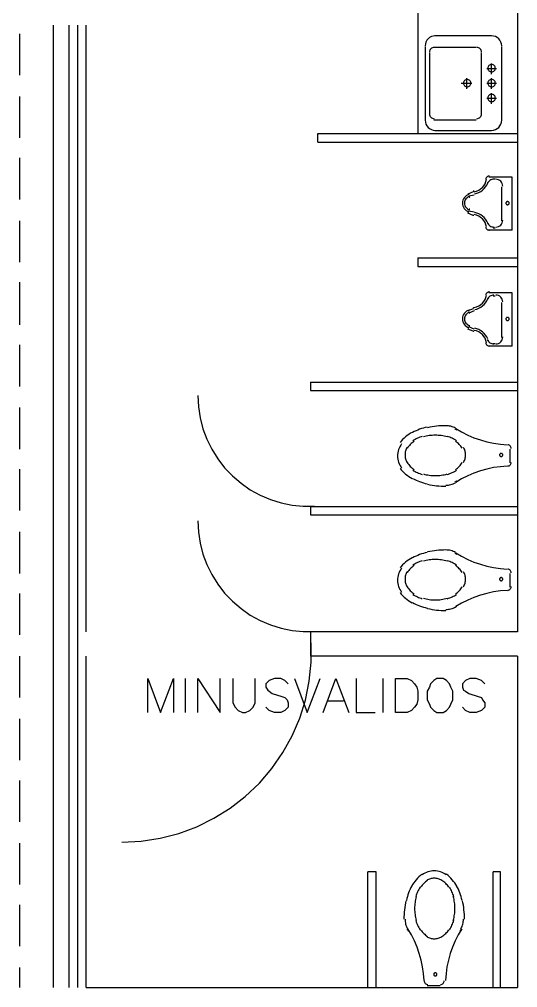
# Model space of a CAD drawing. Header units: metres. Extents: x 0 to 61, y 0 to 90.7.
# Drawn here: x 31.871 to 34.168, y 49.014 to 53.478 of the extents above; entities that cross this region are included whole.
import ezdxf

# ---------------------------------------------------------------- set-up
doc = ezdxf.new("R2010")
doc.units = ezdxf.units.M
doc.layers.add('MURO_REAL', color=7, linetype='Continuous')
doc.layers.add('PUERTA_REAL', color=7, linetype='Continuous')

msp = doc.modelspace()

# ---------------------------------------------------------------- linework, layer by layer
at = {"layer": 'MURO_REAL'}
for p, q in [((33.7078, 55.0188), (33.7078, 52.9518)), ((34.1682, 55.0188), (34.1682, 50.6547)), ((32.0278, 49.0139), (32.0278, 53.4514)), ((32.1012, 49.0139), (32.1012, 53.4514)), ((32.1404, 49.0139), (32.1404, 53.4514)), ((32.1796, 50.6547), (32.1796, 53.4514)), ((31.871, 53.4122), (31.871, 53.2212)), ((34.0457, 53.4024), (33.7861, 53.4024)), ((33.742, 53.3535), (33.742, 53.0106)), ((34.0947, 53.0106), (34.0947, 53.3535)), ((33.7616, 53.3241), (33.7616, 53.04)), ((33.9771, 53.3486), (33.7812, 53.3486)), ((34.0016, 53.04), (34.0016, 53.3241)), ((34.0457, 53.2751), (34.0457, 53.2261)), ((34.0702, 53.2506), (34.0261, 53.2506)), ((33.9576, 53.182), (33.9086, 53.182)), ((33.9331, 53.2065), (33.9331, 53.1576)), ((34.0702, 53.182), (34.0261, 53.182)), ((34.0457, 53.2065), (34.0457, 53.1576)), ((34.0457, 53.138), (34.0457, 53.089)), ((31.871, 53.1233), (31.871, 52.9322)), ((34.0702, 53.1135), (34.0261, 53.1135)), ((33.7812, 53.0155), (33.9771, 53.0155)), ((33.2473, 52.9127), (33.2473, 52.9518)), ((33.2473, 52.9518), (34.1682, 52.9518)), ((33.7861, 52.9665), (34.0457, 52.9665)), ((33.2473, 52.9127), (34.1682, 52.9127)), ((31.871, 52.8392), (31.871, 52.6482)), ((34.1437, 52.751), (34.0359, 52.751)), ((34.0653, 52.7412), (34.0555, 52.7412)), ((34.1437, 52.5061), (34.1437, 52.751)), ((33.9624, 52.6824), (33.938, 52.6727)), ((34.0947, 52.5502), (34.0947, 52.7069)), ((33.9673, 52.6678), (33.9429, 52.6629)), ((33.9673, 52.5894), (33.9429, 52.5943)), ((31.871, 52.5502), (31.871, 52.3592)), ((33.9624, 52.5747), (33.938, 52.5845)), ((34.1437, 52.5061), (34.0359, 52.5061)), ((34.0653, 52.5159), (34.0555, 52.5159)), ((33.7078, 52.3788), (34.1682, 52.3788)), ((33.7078, 52.3788), (33.7078, 52.3396)), ((33.7078, 52.3396), (34.1682, 52.3396)), ((31.871, 52.2661), (31.871, 52.0702)), ((34.1437, 52.2171), (34.0359, 52.2171)), ((34.0653, 52.2024), (34.0555, 52.2024)), ((34.1437, 51.9722), (34.1437, 52.2171)), ((34.0947, 52.0114), (34.0947, 52.1731)), ((33.9624, 52.1437), (33.938, 52.1339)), ((33.9673, 52.1339), (33.9429, 52.1241)), ((33.9673, 52.0506), (33.9429, 52.0604)), ((33.9624, 52.0408), (33.938, 52.0506)), ((31.871, 51.9771), (31.871, 51.7861)), ((34.1437, 51.9722), (34.0359, 51.9722)), ((34.0653, 51.982), (34.0555, 51.982)), ((33.2131, 51.8057), (34.1682, 51.8057)), ((33.2131, 51.8057), (33.2131, 51.7665)), ((33.2131, 51.7665), (34.1682, 51.7665)), ((31.871, 51.6882), (31.871, 51.4971)), ((34.1339, 51.4335), (34.1339, 51.4971)), ((31.871, 51.4041), (31.871, 51.2131)), ((33.2131, 51.2327), (33.2131, 51.1935)), ((33.2131, 51.2327), (34.1682, 51.2327)), ((33.2131, 51.1935), (34.1682, 51.1935)), ((31.871, 51.1151), (31.871, 50.9241)), ((34.1339, 50.8604), (34.1339, 50.9241)), ((31.871, 50.831), (31.871, 50.64)), ((33.2131, 50.6547), (33.2131, 50.542)), ((34.1682, 50.6547), (33.2131, 50.6547)), ((31.871, 50.542), (31.871, 50.351)), ((32.1796, 49.0139), (32.1796, 50.542)), ((34.1682, 50.542), (33.2131, 50.542)), ((34.1682, 50.542), (34.1682, 49.0139)), ((32.4637, 50.2824), (32.4637, 50.4392)), ((32.4637, 50.4392), (32.5224, 50.2824)), ((32.5224, 50.2824), (32.5812, 50.4392)), ((32.5812, 50.4392), (32.5812, 50.2824)), ((32.6351, 50.4392), (32.6351, 50.2824)), ((32.6939, 50.2824), (32.6939, 50.4392)), ((32.6939, 50.4392), (32.7967, 50.2824)), ((32.7967, 50.2824), (32.7967, 50.4392)), ((32.8555, 50.4392), (32.8555, 50.3265)), ((32.9584, 50.3265), (32.9584, 50.4392)), ((33.022, 50.4294), (33.0073, 50.4147)), ((33.0073, 50.4147), (33.0073, 50.4)), ((33.0465, 50.4392), (33.022, 50.4294)), ((33.0759, 50.4392), (33.0465, 50.4392)), ((33.0955, 50.4294), (33.0759, 50.4392)), ((33.1102, 50.4147), (33.0955, 50.4294)), ((33.1396, 50.4392), (33.1984, 50.2824)), ((33.1984, 50.2824), (33.2571, 50.4392)), ((33.2718, 50.2824), (33.3306, 50.4392)), ((33.3306, 50.4392), (33.3894, 50.2824)), ((33.4237, 50.4392), (33.4237, 50.2824)), ((33.5461, 50.4392), (33.5461, 50.2824)), ((33.6049, 50.2824), (33.6049, 50.4392)), ((33.6049, 50.4392), (33.6588, 50.4392)), ((33.6588, 50.4392), (33.6784, 50.4294)), ((33.6784, 50.4294), (33.6931, 50.4147)), ((33.6931, 50.4147), (33.7029, 50.4)), ((33.7665, 50.4147), (33.7616, 50.4)), ((33.7812, 50.4294), (33.7665, 50.4147)), ((33.7959, 50.4392), (33.7812, 50.4294)), ((33.8253, 50.4392), (33.7959, 50.4392)), ((33.84, 50.4294), (33.8253, 50.4392)), ((33.8547, 50.4147), (33.84, 50.4294)), ((33.8596, 50.4), (33.8547, 50.4147)), ((33.9282, 50.4294), (33.9135, 50.4147)), ((33.9135, 50.4147), (33.9135, 50.4)), ((33.9478, 50.4392), (33.9282, 50.4294)), ((33.9771, 50.4392), (33.9478, 50.4392)), ((34.0016, 50.4294), (33.9771, 50.4392)), ((34.0163, 50.4147), (34.0016, 50.4294)), ((33.0073, 50.4), (33.0171, 50.3853)), ((33.0171, 50.3853), (33.022, 50.3804)), ((33.022, 50.3804), (33.0367, 50.3706)), ((33.0367, 50.3706), (33.0808, 50.3559)), ((33.7029, 50.4), (33.7078, 50.3804)), ((33.7078, 50.3804), (33.7078, 50.3412)), ((33.7616, 50.4), (33.7518, 50.3804)), ((33.7518, 50.3804), (33.7518, 50.3412)), ((33.8694, 50.3804), (33.8596, 50.4)), ((33.8694, 50.3412), (33.8694, 50.3804)), ((33.9135, 50.4), (33.9184, 50.3853)), ((33.9184, 50.3853), (33.9282, 50.3804)), ((33.9282, 50.3804), (33.9429, 50.3706)), ((33.9429, 50.3706), (33.9869, 50.3559)), ((32.8555, 50.3265), (32.8653, 50.3069)), ((32.9486, 50.3069), (32.9584, 50.3265)), ((33.0808, 50.3559), (33.0955, 50.351)), ((33.0955, 50.351), (33.1053, 50.3412)), ((33.1053, 50.3412), (33.1102, 50.3265)), ((33.1102, 50.3265), (33.1102, 50.3069)), ((33.2914, 50.3363), (33.3649, 50.3363)), ((33.7029, 50.3216), (33.6931, 50.3069)), ((33.7078, 50.3412), (33.7029, 50.3216)), ((33.7518, 50.3412), (33.7616, 50.3216)), ((33.7616, 50.3216), (33.7665, 50.3069)), ((33.8547, 50.3069), (33.8596, 50.3216)), ((33.8596, 50.3216), (33.8694, 50.3412)), ((33.9869, 50.3559), (34.0016, 50.351)), ((34.0016, 50.351), (34.0065, 50.3412)), ((34.0065, 50.3412), (34.0163, 50.3265)), ((34.0163, 50.3265), (34.0163, 50.3069)), ((32.8653, 50.3069), (32.88, 50.2922)), ((32.88, 50.2922), (32.8996, 50.2824)), ((32.8996, 50.2824), (32.9143, 50.2824)), ((32.9143, 50.2824), (32.9339, 50.2922)), ((32.9339, 50.2922), (32.9486, 50.3069)), ((33.022, 50.2922), (33.0073, 50.3069)), ((33.0465, 50.2824), (33.022, 50.2922)), ((33.0759, 50.2824), (33.0465, 50.2824)), ((33.0955, 50.2922), (33.0759, 50.2824)), ((33.1102, 50.3069), (33.0955, 50.2922)), ((33.4237, 50.2824), (33.5118, 50.2824)), ((33.6588, 50.2824), (33.6049, 50.2824)), ((33.6784, 50.2922), (33.6588, 50.2824)), ((33.6931, 50.3069), (33.6784, 50.2922)), ((33.7665, 50.3069), (33.7812, 50.2922)), ((33.7812, 50.2922), (33.7959, 50.2824)), ((33.7959, 50.2824), (33.8253, 50.2824)), ((33.8253, 50.2824), (33.84, 50.2922)), ((33.84, 50.2922), (33.8547, 50.3069)), ((33.9282, 50.2922), (33.9135, 50.3069)), ((33.9478, 50.2824), (33.9282, 50.2922)), ((33.9771, 50.2824), (33.9478, 50.2824)), ((34.0016, 50.2922), (33.9771, 50.2824)), ((34.0163, 50.3069), (34.0016, 50.2922)), ((31.871, 50.2531), (31.871, 50.062)), ((31.871, 49.969), (31.871, 49.778)), ((31.871, 49.68), (31.871, 49.489)), ((33.4776, 49.0139), (33.4776, 49.5478)), ((33.5167, 49.5478), (33.4776, 49.5478)), ((33.5167, 49.0139), (33.5167, 49.5478)), ((34.0555, 49.0139), (34.0555, 49.5478)), ((34.0898, 49.5478), (34.0555, 49.5478)), ((34.0898, 49.0139), (34.0898, 49.5478)), ((31.871, 49.3959), (31.871, 49.2049)), ((31.871, 49.1069), (31.871, 49.0139)), ((33.7518, 49.0237), (33.8106, 49.0237)), ((32.1796, 49.0139), (34.1682, 49.0139))]:
    msp.add_line(p, q, dxfattribs=at)
at = {"layer": 'PUERTA_REAL'}
for points in [[(33.7886, 53.4024), (33.7792, 53.4015), (33.7705, 53.3988), (33.7626, 53.3945), (33.7557, 53.3888), (33.75, 53.3819), (33.7457, 53.374), (33.743, 53.3653), (33.742, 53.3559)], [(34.0947, 53.3559), (34.0937, 53.3653), (34.091, 53.374), (34.0867, 53.3819), (34.0811, 53.3888), (34.0742, 53.3945), (34.0663, 53.3988), (34.0575, 53.4015), (34.0482, 53.4024)], [(33.7837, 53.3486), (33.7792, 53.3481), (33.7751, 53.3468), (33.7714, 53.3448), (33.7681, 53.3421), (33.7654, 53.3389), (33.7634, 53.3351), (33.7621, 53.331), (33.7616, 53.3265)], [(34.0016, 53.3265), (34.0012, 53.331), (33.9999, 53.3351), (33.9979, 53.3389), (33.9952, 53.3421), (33.9919, 53.3448), (33.9882, 53.3468), (33.984, 53.3481), (33.9796, 53.3486)], [(34.0482, 53.2702), (34.0447, 53.2699), (34.0415, 53.2689), (34.0386, 53.2673), (34.036, 53.2652), (34.0339, 53.2626), (34.0324, 53.2597), (34.0314, 53.2565), (34.031, 53.2531)], [(34.0653, 53.2531), (34.065, 53.2565), (34.064, 53.2597), (34.0624, 53.2626), (34.0603, 53.2652), (34.0577, 53.2673), (34.0548, 53.2689), (34.0516, 53.2699), (34.0482, 53.2702)], [(34.031, 53.2531), (34.0314, 53.2496), (34.0324, 53.2464), (34.0339, 53.2435), (34.036, 53.2409), (34.0386, 53.2388), (34.0415, 53.2373), (34.0447, 53.2363), (34.0482, 53.2359)], [(34.0482, 53.2359), (34.0516, 53.2363), (34.0548, 53.2373), (34.0577, 53.2388), (34.0603, 53.2409), (34.0624, 53.2435), (34.064, 53.2464), (34.065, 53.2496), (34.0653, 53.2531)], [(33.9355, 53.2016), (33.9321, 53.2013), (33.9288, 53.2003), (33.9259, 53.1987), (33.9234, 53.1966), (33.9213, 53.1941), (33.9197, 53.1912), (33.9187, 53.1879), (33.9184, 53.1845)], [(33.9184, 53.1845), (33.9187, 53.181), (33.9197, 53.1778), (33.9213, 53.1749), (33.9234, 53.1724), (33.9259, 53.1703), (33.9288, 53.1687), (33.9321, 53.1677), (33.9355, 53.1673)], [(33.9527, 53.1845), (33.9523, 53.1879), (33.9513, 53.1912), (33.9497, 53.1941), (33.9476, 53.1966), (33.9451, 53.1987), (33.9422, 53.2003), (33.939, 53.2013), (33.9355, 53.2016)], [(33.9355, 53.1673), (33.939, 53.1677), (33.9422, 53.1687), (33.9451, 53.1703), (33.9476, 53.1724), (33.9497, 53.1749), (33.9513, 53.1778), (33.9523, 53.181), (33.9527, 53.1845)], [(34.0482, 53.2016), (34.0447, 53.2013), (34.0415, 53.2003), (34.0386, 53.1987), (34.036, 53.1966), (34.0339, 53.1941), (34.0324, 53.1912), (34.0314, 53.1879), (34.031, 53.1845)], [(34.031, 53.1845), (34.0314, 53.181), (34.0324, 53.1778), (34.0339, 53.1749), (34.036, 53.1724), (34.0386, 53.1703), (34.0415, 53.1687), (34.0447, 53.1677), (34.0482, 53.1673)], [(34.0653, 53.1845), (34.065, 53.1879), (34.064, 53.1912), (34.0624, 53.1941), (34.0603, 53.1966), (34.0577, 53.1987), (34.0548, 53.2003), (34.0516, 53.2013), (34.0482, 53.2016)], [(34.0482, 53.1673), (34.0516, 53.1677), (34.0548, 53.1687), (34.0577, 53.1703), (34.0603, 53.1724), (34.0624, 53.1749), (34.064, 53.1778), (34.065, 53.181), (34.0653, 53.1845)], [(34.0482, 53.1331), (34.0447, 53.1327), (34.0415, 53.1317), (34.0386, 53.1301), (34.036, 53.128), (34.0339, 53.1255), (34.0324, 53.1226), (34.0314, 53.1194), (34.031, 53.1159)], [(34.0653, 53.1159), (34.065, 53.1194), (34.064, 53.1226), (34.0624, 53.1255), (34.0603, 53.128), (34.0577, 53.1301), (34.0548, 53.1317), (34.0516, 53.1327), (34.0482, 53.1331)], [(34.031, 53.1159), (34.0314, 53.1125), (34.0324, 53.1092), (34.0339, 53.1063), (34.036, 53.1038), (34.0386, 53.1017), (34.0415, 53.1001), (34.0447, 53.0991), (34.0482, 53.0988)], [(34.0482, 53.0988), (34.0516, 53.0991), (34.0548, 53.1001), (34.0577, 53.1017), (34.0603, 53.1038), (34.0624, 53.1063), (34.064, 53.1092), (34.065, 53.1125), (34.0653, 53.1159)], [(33.7616, 53.0424), (33.7621, 53.038), (33.7634, 53.0339), (33.7654, 53.0301), (33.7681, 53.0269), (33.7714, 53.0242), (33.7751, 53.0221), (33.7792, 53.0209), (33.7837, 53.0204)], [(33.9796, 53.0204), (33.984, 53.0209), (33.9882, 53.0221), (33.9919, 53.0242), (33.9952, 53.0269), (33.9979, 53.0301), (33.9999, 53.0339), (34.0012, 53.038), (34.0016, 53.0424)], [(33.742, 53.0131), (33.743, 53.0037), (33.7457, 52.9949), (33.75, 52.987), (33.7557, 52.9802), (33.7626, 52.9745), (33.7705, 52.9702), (33.7792, 52.9675), (33.7886, 52.9665)], [(34.0482, 52.9665), (34.0575, 52.9675), (34.0663, 52.9702), (34.0742, 52.9745), (34.0811, 52.9802), (34.0867, 52.987), (34.091, 52.9949), (34.0937, 53.0037), (34.0947, 53.0131)], [(33.9683, 52.6837), (33.9788, 52.6865), (33.9886, 52.6908), (33.9975, 52.6965), (34.0055, 52.7034), (34.0124, 52.7115), (34.018, 52.7205), (34.0222, 52.7303), (34.025, 52.7408)], [(34.0384, 52.7559), (34.0353, 52.7556), (34.0324, 52.7549), (34.0298, 52.7536), (34.0274, 52.7519), (34.0253, 52.7499), (34.0236, 52.7475), (34.0223, 52.7448), (34.0215, 52.7418)], [(34.058, 52.7412), (34.0532, 52.7409), (34.0485, 52.7398), (34.0442, 52.7381), (34.0401, 52.7358), (34.0365, 52.7329), (34.0332, 52.7295), (34.0305, 52.7256), (34.0284, 52.7213)], [(34.0996, 52.7094), (34.0989, 52.7158), (34.0971, 52.7218), (34.0942, 52.7272), (34.0903, 52.7319), (34.0856, 52.7358), (34.0801, 52.7387), (34.0742, 52.7406), (34.0678, 52.7412)], [(33.9666, 52.687), (33.9661, 52.6869), (33.9657, 52.6868), (33.9652, 52.6867), (33.9647, 52.6866), (33.9643, 52.6864), (33.9638, 52.6863), (33.9633, 52.6861), (33.9629, 52.6859)], [(33.9701, 52.6741), (33.98, 52.6766), (33.9894, 52.6803), (33.9983, 52.6851), (34.0064, 52.691), (34.0137, 52.6978), (34.0202, 52.7056), (34.0257, 52.7141), (34.0301, 52.7233)], [(33.9452, 52.6715), (33.9386, 52.6692), (33.9326, 52.666), (33.9272, 52.662), (33.9226, 52.6571), (33.9189, 52.6515), (33.916, 52.6454), (33.9142, 52.6389), (33.9135, 52.632)], [(33.9466, 52.6617), (33.9416, 52.6599), (33.9371, 52.6573), (33.9332, 52.6541), (33.9298, 52.6503), (33.927, 52.646), (33.925, 52.6413), (33.9237, 52.6363), (33.9233, 52.631)], [(33.9403, 52.6733), (33.9406, 52.6734), (33.9409, 52.6735), (33.9411, 52.6736), (33.9414, 52.6737), (33.9416, 52.6738), (33.9419, 52.6739), (33.9422, 52.674), (33.9424, 52.6741)], [(33.945, 52.6586), (33.9453, 52.6587), (33.9456, 52.6588), (33.9459, 52.6588), (33.9462, 52.6589), (33.9465, 52.6591), (33.9467, 52.6592), (33.947, 52.6593), (33.9473, 52.6594)], [(34.1216, 52.6384), (34.1202, 52.6382), (34.1188, 52.6378), (34.1175, 52.6371), (34.1164, 52.6362), (34.1155, 52.6351), (34.1149, 52.6339), (34.1144, 52.6325), (34.1143, 52.631)], [(34.129, 52.631), (34.1288, 52.6325), (34.1284, 52.6339), (34.1277, 52.6351), (34.1268, 52.6362), (34.1257, 52.6371), (34.1245, 52.6378), (34.1231, 52.6382), (34.1216, 52.6384)], [(33.9135, 52.632), (33.9139, 52.625), (33.9154, 52.6184), (33.918, 52.6121), (33.9215, 52.6064), (33.9259, 52.6014), (33.931, 52.597), (33.9369, 52.5936), (33.9434, 52.5911)], [(33.9233, 52.631), (33.9237, 52.6257), (33.925, 52.6207), (33.927, 52.616), (33.9298, 52.6117), (33.9332, 52.6079), (33.9371, 52.6047), (33.9416, 52.6022), (33.9466, 52.6003)], [(33.9473, 52.6026), (33.947, 52.6027), (33.9467, 52.6029), (33.9465, 52.603), (33.9462, 52.6031), (33.9459, 52.6032), (33.9456, 52.6033), (33.9453, 52.6034), (33.945, 52.6035)], [(34.1143, 52.631), (34.1144, 52.6295), (34.1149, 52.6282), (34.1155, 52.6269), (34.1164, 52.6258), (34.1175, 52.6249), (34.1188, 52.6242), (34.1202, 52.6238), (34.1216, 52.6237)], [(34.1216, 52.6237), (34.1231, 52.6238), (34.1245, 52.6242), (34.1257, 52.6249), (34.1268, 52.6258), (34.1277, 52.6269), (34.1284, 52.6282), (34.1288, 52.6295), (34.129, 52.631)], [(33.9424, 52.5879), (33.9422, 52.588), (33.9419, 52.5881), (33.9416, 52.5882), (33.9414, 52.5883), (33.9411, 52.5884), (33.9409, 52.5885), (33.9406, 52.5886), (33.9403, 52.5887)], [(33.9629, 52.5761), (33.9633, 52.576), (33.9638, 52.5758), (33.9643, 52.5756), (33.9647, 52.5755), (33.9652, 52.5753), (33.9657, 52.5752), (33.9661, 52.5751), (33.9666, 52.575)], [(34.025, 52.5212), (34.0222, 52.5317), (34.018, 52.5416), (34.0124, 52.5506), (34.0055, 52.5586), (33.9975, 52.5655), (33.9886, 52.5712), (33.9788, 52.5755), (33.9683, 52.5784)], [(34.0301, 52.5387), (34.0257, 52.548), (34.0202, 52.5565), (34.0137, 52.5642), (34.0064, 52.571), (33.9983, 52.5769), (33.9894, 52.5817), (33.98, 52.5854), (33.9701, 52.588)], [(34.0678, 52.5208), (34.0742, 52.5215), (34.0801, 52.5233), (34.0856, 52.5262), (34.0903, 52.5301), (34.0942, 52.5348), (34.0971, 52.5403), (34.0989, 52.5462), (34.0996, 52.5526)], [(34.0215, 52.5202), (34.0223, 52.5173), (34.0236, 52.5146), (34.0253, 52.5122), (34.0274, 52.5101), (34.0298, 52.5084), (34.0324, 52.5072), (34.0353, 52.5064), (34.0384, 52.5061)], [(34.0284, 52.5408), (34.0305, 52.5365), (34.0332, 52.5326), (34.0365, 52.5292), (34.0401, 52.5263), (34.0442, 52.5239), (34.0485, 52.5222), (34.0532, 52.5212), (34.058, 52.5208)], [(33.9683, 52.1498), (33.9788, 52.1526), (33.9886, 52.157), (33.9975, 52.1626), (34.0055, 52.1696), (34.0124, 52.1776), (34.018, 52.1866), (34.0222, 52.1964), (34.025, 52.207)], [(34.0384, 52.222), (34.0353, 52.2218), (34.0324, 52.221), (34.0298, 52.2197), (34.0274, 52.218), (34.0253, 52.216), (34.0236, 52.2136), (34.0223, 52.2109), (34.0215, 52.2079)], [(34.058, 52.2073), (34.0532, 52.207), (34.0485, 52.2059), (34.0442, 52.2042), (34.0401, 52.2019), (34.0365, 52.199), (34.0332, 52.1956), (34.0305, 52.1917), (34.0284, 52.1874)], [(34.0996, 52.1755), (34.0989, 52.1819), (34.0971, 52.1879), (34.0942, 52.1933), (34.0903, 52.198), (34.0856, 52.2019), (34.0801, 52.2048), (34.0742, 52.2067), (34.0678, 52.2073)], [(33.9666, 52.1483), (33.9661, 52.1482), (33.9657, 52.1481), (33.9652, 52.1479), (33.9647, 52.1478), (33.9643, 52.1476), (33.9638, 52.1475), (33.9633, 52.1473), (33.9629, 52.1471)], [(33.9701, 52.1402), (33.98, 52.1427), (33.9894, 52.1464), (33.9983, 52.1513), (34.0064, 52.1571), (34.0137, 52.164), (34.0202, 52.1717), (34.0257, 52.1802), (34.0301, 52.1894)], [(33.9452, 52.1376), (33.9386, 52.1354), (33.9326, 52.1322), (33.9272, 52.1281), (33.9226, 52.1232), (33.9189, 52.1177), (33.916, 52.1116), (33.9142, 52.105), (33.9135, 52.0981)], [(33.9466, 52.1278), (33.9416, 52.126), (33.9371, 52.1234), (33.9332, 52.1202), (33.9298, 52.1164), (33.927, 52.1121), (33.925, 52.1074), (33.9237, 52.1024), (33.9233, 52.0971)], [(33.9403, 52.1346), (33.9406, 52.1346), (33.9409, 52.1347), (33.9411, 52.1348), (33.9414, 52.1349), (33.9416, 52.135), (33.9419, 52.1351), (33.9422, 52.1352), (33.9424, 52.1353)], [(33.945, 52.1247), (33.9453, 52.1248), (33.9456, 52.1249), (33.9459, 52.125), (33.9462, 52.1251), (33.9465, 52.1252), (33.9467, 52.1253), (33.947, 52.1254), (33.9473, 52.1255)], [(34.1216, 52.1045), (34.1202, 52.1043), (34.1188, 52.1039), (34.1175, 52.1032), (34.1164, 52.1023), (34.1155, 52.1012), (34.1149, 52.1), (34.1144, 52.0986), (34.1143, 52.0971)], [(34.129, 52.0971), (34.1288, 52.0986), (34.1284, 52.1), (34.1277, 52.1012), (34.1268, 52.1023), (34.1257, 52.1032), (34.1245, 52.1039), (34.1231, 52.1043), (34.1216, 52.1045)], [(33.9135, 52.0981), (33.9139, 52.0911), (33.9154, 52.0845), (33.918, 52.0783), (33.9215, 52.0726), (33.9259, 52.0675), (33.931, 52.0632), (33.9369, 52.0597), (33.9434, 52.0572)], [(33.9233, 52.0971), (33.9237, 52.0919), (33.925, 52.0868), (33.927, 52.0821), (33.9298, 52.0779), (33.9332, 52.0741), (33.9371, 52.0708), (33.9416, 52.0683), (33.9466, 52.0665)], [(33.9473, 52.0639), (33.947, 52.064), (33.9467, 52.0641), (33.9465, 52.0642), (33.9462, 52.0643), (33.9459, 52.0644), (33.9456, 52.0645), (33.9453, 52.0646), (33.945, 52.0647)], [(34.1143, 52.0971), (34.1144, 52.0957), (34.1149, 52.0943), (34.1155, 52.093), (34.1164, 52.0919), (34.1175, 52.091), (34.1188, 52.0904), (34.1202, 52.0899), (34.1216, 52.0898)], [(34.1216, 52.0898), (34.1231, 52.0899), (34.1245, 52.0904), (34.1257, 52.091), (34.1268, 52.0919), (34.1277, 52.093), (34.1284, 52.0943), (34.1288, 52.0957), (34.129, 52.0971)], [(33.9424, 52.0541), (33.9422, 52.0542), (33.9419, 52.0543), (33.9416, 52.0544), (33.9414, 52.0545), (33.9411, 52.0546), (33.9409, 52.0547), (33.9406, 52.0547), (33.9403, 52.0548)], [(33.9629, 52.0423), (33.9633, 52.0421), (33.9638, 52.0419), (33.9643, 52.0417), (33.9647, 52.0416), (33.9652, 52.0414), (33.9657, 52.0413), (33.9661, 52.0412), (33.9666, 52.0411)], [(34.025, 51.9873), (34.0222, 51.9979), (34.018, 52.0077), (34.0124, 52.0167), (34.0055, 52.0247), (33.9975, 52.0316), (33.9886, 52.0373), (33.9788, 52.0416), (33.9683, 52.0445)], [(34.0301, 52.0048), (34.0257, 52.0141), (34.0202, 52.0226), (34.0137, 52.0303), (34.0064, 52.0371), (33.9983, 52.043), (33.9894, 52.0478), (33.98, 52.0516), (33.9701, 52.0541)], [(34.0678, 51.982), (34.0742, 51.9827), (34.0801, 51.9845), (34.0856, 51.9875), (34.0903, 51.9914), (34.0942, 51.9961), (34.0971, 52.0015), (34.0989, 52.0075), (34.0996, 52.0139)], [(34.0215, 51.9863), (34.0223, 51.9834), (34.0236, 51.9807), (34.0253, 51.9783), (34.0274, 51.9762), (34.0298, 51.9746), (34.0324, 51.9733), (34.0353, 51.9725), (34.0384, 51.9722)], [(34.0284, 52.002), (34.0305, 51.9977), (34.0332, 51.9938), (34.0365, 51.9904), (34.0401, 51.9875), (34.0442, 51.9852), (34.0485, 51.9835), (34.0532, 51.9824), (34.058, 51.982)], [(32.6939, 51.7445), (32.6966, 51.6922), (32.7045, 51.6409), (32.7175, 51.5909), (32.7354, 51.5426), (32.7581, 51.4963), (32.7854, 51.4524), (32.8171, 51.4113), (32.8532, 51.3734)], [(33.6815, 51.5742), (33.6735, 51.5697), (33.6658, 51.5647), (33.6584, 51.5593), (33.6513, 51.5536), (33.6445, 51.5475), (33.638, 51.541), (33.6319, 51.5342), (33.6261, 51.527)], [(33.751, 51.5986), (33.7422, 51.5965), (33.7335, 51.594), (33.7249, 51.5913), (33.7165, 51.5883), (33.7081, 51.585), (33.6998, 51.5814), (33.6917, 51.5776), (33.6837, 51.5734)], [(33.8376, 51.6049), (33.8268, 51.6047), (33.8161, 51.6043), (33.8055, 51.6036), (33.7948, 51.6025), (33.7842, 51.6012), (33.7736, 51.5996), (33.7631, 51.5977), (33.7526, 51.5955)], [(33.8818, 51.5934), (33.8766, 51.596), (33.8713, 51.5984), (33.8659, 51.6003), (33.8604, 51.602), (33.8548, 51.6032), (33.8491, 51.6042), (33.8433, 51.6047), (33.8376, 51.6049)], [(33.888, 51.5847), (33.8869, 51.5854), (33.8858, 51.5862), (33.8847, 51.5869), (33.8836, 51.5876), (33.8824, 51.5883), (33.8813, 51.5889), (33.8802, 51.5896), (33.879, 51.5903)], [(33.8828, 51.5918), (33.9099, 51.5758), (33.938, 51.5616), (33.9669, 51.5493), (33.9965, 51.539), (34.0267, 51.5305), (34.0574, 51.5241), (34.0885, 51.5196), (34.12, 51.5172)], [(33.6334, 51.5205), (33.6291, 51.5144), (33.6254, 51.508), (33.6222, 51.5013), (33.6195, 51.4944), (33.6174, 51.4873), (33.6159, 51.4801), (33.615, 51.4727), (33.6147, 51.4653)], [(33.6904, 51.5329), (33.6858, 51.5296), (33.6814, 51.5261), (33.6772, 51.5224), (33.6732, 51.5184), (33.6695, 51.5143), (33.6659, 51.5099), (33.6626, 51.5054), (33.6596, 51.5007)], [(33.7287, 51.5553), (33.7229, 51.5535), (33.7172, 51.5516), (33.7116, 51.5494), (33.7061, 51.547), (33.7007, 51.5443), (33.6955, 51.5415), (33.6903, 51.5384), (33.6852, 51.5351)], [(33.7886, 51.5608), (33.7816, 51.5607), (33.7747, 51.5603), (33.7678, 51.5597), (33.7609, 51.5589), (33.754, 51.5579), (33.7472, 51.5566), (33.7404, 51.555), (33.7337, 51.5533)], [(33.8434, 51.5533), (33.8367, 51.555), (33.8299, 51.5566), (33.8231, 51.5579), (33.8163, 51.5589), (33.8094, 51.5597), (33.8025, 51.5603), (33.7955, 51.5607), (33.7886, 51.5608)], [(33.887, 51.5351), (33.882, 51.5384), (33.8768, 51.5415), (33.8715, 51.5443), (33.8661, 51.547), (33.8606, 51.5494), (33.855, 51.5516), (33.8493, 51.5535), (33.8436, 51.5553)], [(33.9127, 51.5007), (33.9096, 51.5054), (33.9063, 51.5099), (33.9028, 51.5143), (33.899, 51.5184), (33.895, 51.5224), (33.8908, 51.5261), (33.8865, 51.5296), (33.8819, 51.5329)], [(33.6587, 51.5047), (33.6565, 51.5007), (33.6545, 51.4967), (33.6528, 51.4924), (33.6515, 51.4881), (33.6504, 51.4837), (33.6496, 51.4793), (33.6491, 51.4748), (33.649, 51.4702)], [(33.9282, 51.4702), (33.928, 51.4748), (33.9275, 51.4793), (33.9268, 51.4837), (33.9257, 51.4881), (33.9243, 51.4924), (33.9226, 51.4967), (33.9207, 51.5007), (33.9184, 51.5047)], [(34.0922, 51.4775), (34.0908, 51.4774), (34.0894, 51.477), (34.0881, 51.4763), (34.087, 51.4754), (34.0862, 51.4743), (34.0855, 51.4731), (34.085, 51.4717), (34.0849, 51.4702)], [(34.0996, 51.4702), (34.0994, 51.4717), (34.099, 51.4731), (34.0983, 51.4743), (34.0974, 51.4754), (34.0964, 51.4763), (34.0951, 51.477), (34.0937, 51.4774), (34.0922, 51.4775)], [(34.1388, 51.4996), (34.1384, 51.5029), (34.1375, 51.5061), (34.136, 51.5089), (34.134, 51.5114), (34.1316, 51.5135), (34.1288, 51.5152), (34.1257, 51.5162), (34.1224, 51.5167)], [(33.6147, 51.4653), (33.615, 51.4579), (33.6159, 51.4505), (33.6174, 51.4433), (33.6195, 51.4362), (33.6222, 51.4293), (33.6254, 51.4226), (33.6291, 51.4162), (33.6334, 51.4102)], [(33.649, 51.4702), (33.6491, 51.4656), (33.6496, 51.4611), (33.6504, 51.4567), (33.6515, 51.4523), (33.6528, 51.448), (33.6545, 51.4437), (33.6565, 51.4397), (33.6587, 51.4357)], [(33.6596, 51.4348), (33.6626, 51.4301), (33.6659, 51.4256), (33.6695, 51.4212), (33.6732, 51.4171), (33.6772, 51.4131), (33.6814, 51.4094), (33.6858, 51.4059), (33.6904, 51.4026)], [(33.8819, 51.4026), (33.8865, 51.4059), (33.8908, 51.4094), (33.895, 51.4131), (33.899, 51.4171), (33.9028, 51.4212), (33.9063, 51.4256), (33.9096, 51.4301), (33.9127, 51.4348)], [(33.9184, 51.4357), (33.9207, 51.4397), (33.9226, 51.4437), (33.9243, 51.448), (33.9257, 51.4523), (33.9268, 51.4567), (33.9275, 51.4611), (33.928, 51.4656), (33.9282, 51.4702)], [(34.0849, 51.4702), (34.085, 51.4687), (34.0855, 51.4673), (34.0862, 51.4661), (34.087, 51.465), (34.0881, 51.4641), (34.0894, 51.4634), (34.0908, 51.463), (34.0922, 51.4629)], [(34.0922, 51.4629), (34.0937, 51.463), (34.0951, 51.4634), (34.0964, 51.4641), (34.0974, 51.465), (34.0983, 51.4661), (34.099, 51.4673), (34.0994, 51.4687), (34.0996, 51.4702)], [(34.1224, 51.4188), (34.1257, 51.4193), (34.1288, 51.4203), (34.1316, 51.422), (34.134, 51.4241), (34.136, 51.4266), (34.1375, 51.4294), (34.1384, 51.4326), (34.1388, 51.4359)], [(33.6261, 51.4085), (33.6319, 51.4013), (33.638, 51.3945), (33.6445, 51.3881), (33.6513, 51.3819), (33.6584, 51.3762), (33.6658, 51.3708), (33.6735, 51.3659), (33.6815, 51.3613)], [(33.6852, 51.4004), (33.6903, 51.3971), (33.6955, 51.394), (33.7007, 51.3912), (33.7061, 51.3886), (33.7116, 51.3861), (33.7172, 51.3839), (33.7229, 51.382), (33.7287, 51.3802)], [(33.8436, 51.3802), (33.8493, 51.382), (33.855, 51.3839), (33.8606, 51.3861), (33.8661, 51.3886), (33.8715, 51.3912), (33.8768, 51.394), (33.882, 51.3971), (33.887, 51.4004)], [(34.12, 51.4183), (34.0885, 51.4159), (34.0574, 51.4114), (34.0267, 51.405), (33.9965, 51.3966), (33.9669, 51.3862), (33.938, 51.3739), (33.9099, 51.3597), (33.8828, 51.3437)], [(32.8532, 51.3734), (32.8929, 51.3393), (32.9356, 51.3097), (32.9808, 51.2847), (33.0282, 51.2644), (33.0774, 51.249), (33.128, 51.2386), (33.1796, 51.2333), (33.232, 51.2333)], [(33.6837, 51.3621), (33.6917, 51.3579), (33.6998, 51.3541), (33.7081, 51.3505), (33.7165, 51.3472), (33.7249, 51.3442), (33.7335, 51.3415), (33.7422, 51.339), (33.751, 51.3369)], [(33.7337, 51.3822), (33.7404, 51.3805), (33.7472, 51.3789), (33.754, 51.3776), (33.7609, 51.3766), (33.7678, 51.3758), (33.7747, 51.3752), (33.7816, 51.3748), (33.7886, 51.3747)], [(33.7886, 51.3747), (33.7955, 51.3748), (33.8025, 51.3752), (33.8094, 51.3758), (33.8163, 51.3766), (33.8231, 51.3776), (33.8299, 51.3789), (33.8367, 51.3805), (33.8434, 51.3822)], [(33.8376, 51.3306), (33.8433, 51.3308), (33.8491, 51.3313), (33.8548, 51.3323), (33.8604, 51.3335), (33.8659, 51.3352), (33.8713, 51.3371), (33.8766, 51.3395), (33.8818, 51.3421)], [(33.879, 51.3452), (33.8802, 51.3459), (33.8813, 51.3466), (33.8824, 51.3472), (33.8836, 51.3479), (33.8847, 51.3486), (33.8858, 51.3493), (33.8869, 51.3501), (33.888, 51.3508)], [(33.7526, 51.3351), (33.7631, 51.3329), (33.7736, 51.331), (33.7842, 51.3294), (33.7948, 51.3281), (33.8055, 51.327), (33.8161, 51.3263), (33.8268, 51.3259), (33.8376, 51.3257)], [(32.6939, 51.1665), (32.6966, 51.1143), (32.7045, 51.0629), (32.7175, 51.0129), (32.7354, 50.9646), (32.7581, 50.9183), (32.7854, 50.8745), (32.8171, 50.8334), (32.8532, 50.7954)], [(33.8376, 51.0318), (33.8268, 51.0317), (33.8161, 51.0312), (33.8055, 51.0305), (33.7948, 51.0295), (33.7842, 51.0282), (33.7736, 51.0265), (33.7631, 51.0246), (33.7526, 51.0225)], [(33.8818, 51.0203), (33.8766, 51.023), (33.8713, 51.0253), (33.8659, 51.0273), (33.8604, 51.0289), (33.8548, 51.0302), (33.8491, 51.0311), (33.8433, 51.0316), (33.8376, 51.0318)], [(33.6815, 50.9963), (33.6735, 50.9917), (33.6658, 50.9867), (33.6584, 50.9813), (33.6513, 50.9756), (33.6445, 50.9695), (33.638, 50.963), (33.6319, 50.9562), (33.6261, 50.9491)], [(33.751, 51.0206), (33.7422, 51.0185), (33.7335, 51.0161), (33.7249, 51.0134), (33.7165, 51.0104), (33.7081, 51.0071), (33.6998, 51.0035), (33.6917, 50.9996), (33.6837, 50.9955)], [(33.7886, 50.9878), (33.7816, 50.9876), (33.7747, 50.9873), (33.7678, 50.9867), (33.7609, 50.9859), (33.754, 50.9848), (33.7472, 50.9835), (33.7404, 50.982), (33.7337, 50.9802)], [(33.8434, 50.9802), (33.8367, 50.982), (33.8299, 50.9835), (33.8231, 50.9848), (33.8163, 50.9859), (33.8094, 50.9867), (33.8025, 50.9873), (33.7955, 50.9876), (33.7886, 50.9878)], [(33.888, 51.0116), (33.8869, 51.0124), (33.8858, 51.0131), (33.8847, 51.0138), (33.8836, 51.0145), (33.8824, 51.0152), (33.8813, 51.0159), (33.8802, 51.0165), (33.879, 51.0172)], [(33.8828, 51.0187), (33.9099, 51.0027), (33.938, 50.9886), (33.9669, 50.9763), (33.9965, 50.9659), (34.0267, 50.9575), (34.0574, 50.951), (34.0885, 50.9466), (34.12, 50.9441)], [(33.6334, 50.9474), (33.6291, 50.9413), (33.6254, 50.9349), (33.6222, 50.9282), (33.6195, 50.9214), (33.6174, 50.9143), (33.6159, 50.907), (33.615, 50.8997), (33.6147, 50.8922)], [(33.6904, 50.9599), (33.6858, 50.9566), (33.6814, 50.9531), (33.6772, 50.9493), (33.6732, 50.9454), (33.6695, 50.9412), (33.6659, 50.9369), (33.6626, 50.9323), (33.6596, 50.9276)], [(33.7287, 50.9822), (33.7229, 50.9805), (33.7172, 50.9785), (33.7116, 50.9763), (33.7061, 50.9739), (33.7007, 50.9713), (33.6955, 50.9684), (33.6903, 50.9653), (33.6852, 50.9621)], [(33.887, 50.9621), (33.882, 50.9653), (33.8768, 50.9684), (33.8715, 50.9713), (33.8661, 50.9739), (33.8606, 50.9763), (33.855, 50.9785), (33.8493, 50.9805), (33.8436, 50.9822)], [(33.9127, 50.9276), (33.9096, 50.9323), (33.9063, 50.9369), (33.9028, 50.9412), (33.899, 50.9454), (33.895, 50.9493), (33.8908, 50.9531), (33.8865, 50.9566), (33.8819, 50.9599)], [(34.1388, 50.9265), (34.1384, 50.9299), (34.1375, 50.933), (34.136, 50.9359), (34.134, 50.9384), (34.1316, 50.9405), (34.1288, 50.9421), (34.1257, 50.9432), (34.1224, 50.9437)], [(33.6587, 50.9317), (33.6565, 50.9277), (33.6545, 50.9236), (33.6528, 50.9194), (33.6515, 50.9151), (33.6504, 50.9107), (33.6496, 50.9062), (33.6491, 50.9017), (33.649, 50.8971)], [(33.649, 50.8971), (33.6491, 50.8926), (33.6496, 50.8881), (33.6504, 50.8836), (33.6515, 50.8792), (33.6528, 50.8749), (33.6545, 50.8707), (33.6565, 50.8666), (33.6587, 50.8626)], [(33.9282, 50.8971), (33.928, 50.9017), (33.9275, 50.9062), (33.9268, 50.9107), (33.9257, 50.9151), (33.9243, 50.9194), (33.9226, 50.9236), (33.9207, 50.9277), (33.9184, 50.9317)], [(33.9184, 50.8626), (33.9207, 50.8666), (33.9226, 50.8707), (33.9243, 50.8749), (33.9257, 50.8792), (33.9268, 50.8836), (33.9275, 50.8881), (33.928, 50.8926), (33.9282, 50.8971)], [(34.0922, 50.9045), (34.0908, 50.9043), (34.0894, 50.9039), (34.0881, 50.9032), (34.087, 50.9023), (34.0862, 50.9012), (34.0855, 50.9), (34.085, 50.8986), (34.0849, 50.8971)], [(34.0849, 50.8971), (34.085, 50.8957), (34.0855, 50.8943), (34.0862, 50.893), (34.087, 50.8919), (34.0881, 50.891), (34.0894, 50.8904), (34.0908, 50.8899), (34.0922, 50.8898)], [(34.0996, 50.8971), (34.0994, 50.8986), (34.099, 50.9), (34.0983, 50.9012), (34.0974, 50.9023), (34.0964, 50.9032), (34.0951, 50.9039), (34.0937, 50.9043), (34.0922, 50.9045)], [(34.0922, 50.8898), (34.0937, 50.8899), (34.0951, 50.8904), (34.0964, 50.891), (34.0974, 50.8919), (34.0983, 50.893), (34.099, 50.8943), (34.0994, 50.8957), (34.0996, 50.8971)], [(33.6147, 50.8922), (33.615, 50.8848), (33.6159, 50.8774), (33.6174, 50.8702), (33.6195, 50.8631), (33.6222, 50.8562), (33.6254, 50.8496), (33.6291, 50.8432), (33.6334, 50.8371)], [(33.6596, 50.8618), (33.6626, 50.857), (33.6659, 50.8525), (33.6695, 50.8482), (33.6732, 50.844), (33.6772, 50.8401), (33.6814, 50.8363), (33.6858, 50.8328), (33.6904, 50.8295)], [(33.8819, 50.8295), (33.8865, 50.8328), (33.8908, 50.8363), (33.895, 50.8401), (33.899, 50.844), (33.9028, 50.8482), (33.9063, 50.8525), (33.9096, 50.857), (33.9127, 50.8618)], [(34.1224, 50.8457), (34.1257, 50.8462), (34.1288, 50.8473), (34.1316, 50.8489), (34.134, 50.851), (34.136, 50.8535), (34.1375, 50.8564), (34.1384, 50.8595), (34.1388, 50.8629)], [(33.6261, 50.8354), (33.6319, 50.8283), (33.638, 50.8215), (33.6445, 50.815), (33.6513, 50.8089), (33.6584, 50.8031), (33.6658, 50.7978), (33.6735, 50.7928), (33.6815, 50.7882)], [(33.6852, 50.8273), (33.6903, 50.824), (33.6955, 50.821), (33.7007, 50.8181), (33.7061, 50.8155), (33.7116, 50.8131), (33.7172, 50.8109), (33.7229, 50.8089), (33.7287, 50.8072)], [(33.7337, 50.8092), (33.7404, 50.8074), (33.7472, 50.8059), (33.754, 50.8046), (33.7609, 50.8035), (33.7678, 50.8027), (33.7747, 50.8021), (33.7816, 50.8018), (33.7886, 50.8016)], [(33.7886, 50.8016), (33.7955, 50.8018), (33.8025, 50.8021), (33.8094, 50.8027), (33.8163, 50.8035), (33.8231, 50.8046), (33.8299, 50.8059), (33.8367, 50.8074), (33.8434, 50.8092)], [(33.8436, 50.8072), (33.8493, 50.8089), (33.855, 50.8109), (33.8606, 50.8131), (33.8661, 50.8155), (33.8715, 50.8181), (33.8768, 50.821), (33.882, 50.824), (33.887, 50.8273)], [(34.12, 50.8452), (34.0885, 50.8428), (34.0574, 50.8384), (34.0267, 50.8319), (33.9965, 50.8235), (33.9669, 50.8131), (33.938, 50.8008), (33.9099, 50.7867), (33.8828, 50.7706)], [(32.8532, 50.7954), (32.8929, 50.7614), (32.9356, 50.7318), (32.9808, 50.7068), (33.0282, 50.6865), (33.0774, 50.671), (33.128, 50.6606), (33.1796, 50.6554), (33.232, 50.6554)], [(33.6837, 50.789), (33.6917, 50.7849), (33.6998, 50.781), (33.7081, 50.7774), (33.7165, 50.7741), (33.7249, 50.7711), (33.7335, 50.7684), (33.7422, 50.766), (33.751, 50.7639)], [(33.7526, 50.762), (33.7631, 50.7598), (33.7736, 50.7579), (33.7842, 50.7563), (33.7948, 50.755), (33.8055, 50.754), (33.8161, 50.7532), (33.8268, 50.7528), (33.8376, 50.7527)], [(33.8376, 50.7575), (33.8433, 50.7577), (33.8491, 50.7583), (33.8548, 50.7592), (33.8604, 50.7605), (33.8659, 50.7621), (33.8713, 50.7641), (33.8766, 50.7664), (33.8818, 50.7691)], [(33.879, 50.7673), (33.8802, 50.7679), (33.8813, 50.7686), (33.8824, 50.7693), (33.8836, 50.77), (33.8847, 50.7707), (33.8858, 50.7714), (33.8869, 50.7721), (33.888, 50.7728)], [(32.9775, 49.957), (33.0357, 50.0249), (33.0863, 50.0978), (33.129, 50.175), (33.1637, 50.2559), (33.19, 50.3399), (33.2078, 50.4264), (33.2168, 50.5146), (33.2168, 50.604)], [(32.3437, 49.6849), (32.4329, 49.6895), (32.5206, 49.703), (32.606, 49.7252), (32.6886, 49.7558), (32.7676, 49.7946), (32.8426, 49.8412), (32.9127, 49.8954), (32.9775, 49.957)], [(33.7268, 49.5363), (33.7197, 49.5305), (33.7129, 49.5244), (33.7064, 49.5179), (33.7003, 49.5111), (33.6946, 49.504), (33.6892, 49.4966), (33.6842, 49.4889), (33.6797, 49.481)], [(33.7837, 49.5526), (33.7762, 49.5523), (33.7689, 49.5514), (33.7616, 49.5499), (33.7546, 49.5478), (33.7477, 49.5452), (33.741, 49.542), (33.7346, 49.5382), (33.7285, 49.5339)], [(33.7837, 49.5184), (33.7791, 49.5182), (33.7746, 49.5177), (33.7701, 49.517), (33.7657, 49.5159), (33.7614, 49.5145), (33.7572, 49.5128), (33.7531, 49.5109), (33.7492, 49.5086)], [(33.8388, 49.5339), (33.8327, 49.5382), (33.8263, 49.542), (33.8197, 49.5452), (33.8128, 49.5478), (33.8057, 49.5499), (33.7985, 49.5514), (33.7911, 49.5523), (33.7837, 49.5526)], [(33.8182, 49.5086), (33.8142, 49.5109), (33.8101, 49.5128), (33.8059, 49.5145), (33.8016, 49.5159), (33.7972, 49.517), (33.7927, 49.5177), (33.7882, 49.5182), (33.7837, 49.5184)], [(33.8877, 49.481), (33.8831, 49.4889), (33.8781, 49.4966), (33.8728, 49.504), (33.867, 49.5111), (33.8609, 49.5179), (33.8545, 49.5244), (33.8477, 49.5305), (33.8405, 49.5363)], [(33.6804, 49.4837), (33.6763, 49.4757), (33.6724, 49.4675), (33.6688, 49.4593), (33.6656, 49.4509), (33.6625, 49.4424), (33.6598, 49.4338), (33.6574, 49.4251), (33.6553, 49.4164)], [(33.7187, 49.4772), (33.7155, 49.4722), (33.7124, 49.467), (33.7096, 49.4617), (33.7069, 49.4563), (33.7045, 49.4508), (33.7023, 49.4452), (33.7003, 49.4396), (33.6986, 49.4338)], [(33.7532, 49.5078), (33.7485, 49.5047), (33.7439, 49.5014), (33.7396, 49.4979), (33.7354, 49.4941), (33.7315, 49.4901), (33.7277, 49.4859), (33.7242, 49.4816), (33.721, 49.477)], [(33.8513, 49.477), (33.848, 49.4816), (33.8445, 49.4859), (33.8408, 49.4901), (33.8368, 49.4941), (33.8327, 49.4979), (33.8283, 49.5014), (33.8238, 49.5047), (33.819, 49.5078)], [(33.8736, 49.4338), (33.8719, 49.4396), (33.8699, 49.4452), (33.8677, 49.4508), (33.8653, 49.4563), (33.8627, 49.4617), (33.8598, 49.467), (33.8568, 49.4722), (33.8535, 49.4772)], [(33.912, 49.4164), (33.9099, 49.4251), (33.9075, 49.4338), (33.9048, 49.4424), (33.9018, 49.4509), (33.8985, 49.4593), (33.8949, 49.4675), (33.891, 49.4757), (33.8869, 49.4837)], [(33.7006, 49.4336), (33.6988, 49.4269), (33.6973, 49.4201), (33.696, 49.4133), (33.695, 49.4065), (33.6941, 49.3996), (33.6935, 49.3927), (33.6932, 49.3857), (33.6931, 49.3788)], [(33.8792, 49.3788), (33.8791, 49.3857), (33.8787, 49.3927), (33.8781, 49.3996), (33.8773, 49.4065), (33.8762, 49.4133), (33.8749, 49.4201), (33.8734, 49.4269), (33.8716, 49.4336)], [(33.6535, 49.4148), (33.6513, 49.4043), (33.6494, 49.3938), (33.6478, 49.3832), (33.6464, 49.3725), (33.6454, 49.3619), (33.6447, 49.3512), (33.6442, 49.3405), (33.6441, 49.3298)], [(33.6931, 49.3788), (33.6932, 49.3718), (33.6935, 49.3649), (33.6941, 49.358), (33.695, 49.3511), (33.696, 49.3442), (33.6973, 49.3374), (33.6988, 49.3306), (33.7006, 49.3239)], [(33.8716, 49.3239), (33.8734, 49.3306), (33.8749, 49.3374), (33.8762, 49.3442), (33.8773, 49.3511), (33.8781, 49.358), (33.8787, 49.3649), (33.8791, 49.3718), (33.8792, 49.3788)], [(33.9233, 49.3298), (33.9231, 49.3405), (33.9227, 49.3512), (33.9219, 49.3619), (33.9209, 49.3725), (33.9196, 49.3832), (33.918, 49.3938), (33.9161, 49.4043), (33.9139, 49.4148)], [(33.649, 49.3298), (33.6492, 49.324), (33.6497, 49.3183), (33.6506, 49.3126), (33.6519, 49.3069), (33.6535, 49.3014), (33.6555, 49.296), (33.6578, 49.2907), (33.6605, 49.2856)], [(33.6986, 49.3238), (33.7003, 49.318), (33.7023, 49.3123), (33.7045, 49.3067), (33.7069, 49.3012), (33.7096, 49.2958), (33.7124, 49.2906), (33.7155, 49.2854), (33.7187, 49.2803)], [(33.8535, 49.2803), (33.8568, 49.2854), (33.8598, 49.2906), (33.8627, 49.2958), (33.8653, 49.3012), (33.8677, 49.3067), (33.8699, 49.3123), (33.8719, 49.318), (33.8736, 49.3238)], [(33.9068, 49.2856), (33.9095, 49.2907), (33.9118, 49.296), (33.9138, 49.3014), (33.9154, 49.3069), (33.9167, 49.3126), (33.9176, 49.3183), (33.9182, 49.324), (33.9184, 49.3298)], [(33.6587, 49.2834), (33.6594, 49.2823), (33.66, 49.2811), (33.6607, 49.28), (33.6614, 49.2789), (33.6621, 49.2778), (33.6628, 49.2767), (33.6635, 49.2756), (33.6643, 49.2745)], [(33.7367, 49.0473), (33.7343, 49.0788), (33.7298, 49.1099), (33.7233, 49.1407), (33.7149, 49.1709), (33.7045, 49.2004), (33.6923, 49.2293), (33.6781, 49.2574), (33.6621, 49.2846)], [(33.721, 49.2806), (33.7242, 49.276), (33.7277, 49.2716), (33.7315, 49.2674), (33.7354, 49.2634), (33.7396, 49.2597), (33.7439, 49.2561), (33.7485, 49.2528), (33.7532, 49.2498)], [(33.7492, 49.2489), (33.7531, 49.2467), (33.7572, 49.2447), (33.7614, 49.243), (33.7657, 49.2417), (33.7701, 49.2406), (33.7746, 49.2398), (33.7791, 49.2393), (33.7837, 49.2392)], [(33.7837, 49.2392), (33.7882, 49.2393), (33.7927, 49.2398), (33.7972, 49.2406), (33.8016, 49.2417), (33.8059, 49.243), (33.8101, 49.2447), (33.8142, 49.2467), (33.8182, 49.2489)], [(33.819, 49.2498), (33.8238, 49.2528), (33.8283, 49.2561), (33.8327, 49.2597), (33.8368, 49.2634), (33.8408, 49.2674), (33.8445, 49.2716), (33.848, 49.276), (33.8513, 49.2806)], [(33.9102, 49.2846), (33.8941, 49.2574), (33.88, 49.2293), (33.8677, 49.2004), (33.8573, 49.1709), (33.8489, 49.1407), (33.8424, 49.1099), (33.838, 49.0788), (33.8356, 49.0473)], [(33.9031, 49.2745), (33.9038, 49.2756), (33.9045, 49.2767), (33.9052, 49.2778), (33.9059, 49.2789), (33.9066, 49.28), (33.9073, 49.2811), (33.908, 49.2823), (33.9086, 49.2834)], [(33.7886, 49.0824), (33.7871, 49.0823), (33.7857, 49.0819), (33.7845, 49.0812), (33.7834, 49.0803), (33.7825, 49.0792), (33.7818, 49.078), (33.7814, 49.0766), (33.7812, 49.0751)], [(33.7812, 49.0751), (33.7814, 49.0736), (33.7818, 49.0722), (33.7825, 49.071), (33.7834, 49.0699), (33.7845, 49.069), (33.7857, 49.0683), (33.7871, 49.0679), (33.7886, 49.0678)], [(33.7959, 49.0751), (33.7958, 49.0766), (33.7953, 49.078), (33.7947, 49.0792), (33.7938, 49.0803), (33.7927, 49.0812), (33.7914, 49.0819), (33.7901, 49.0823), (33.7886, 49.0824)], [(33.7886, 49.0678), (33.7901, 49.0679), (33.7914, 49.0683), (33.7927, 49.069), (33.7938, 49.0699), (33.7947, 49.071), (33.7953, 49.0722), (33.7958, 49.0736), (33.7959, 49.0751)], [(33.7372, 49.045), (33.7376, 49.0416), (33.7387, 49.0385), (33.7403, 49.0357), (33.7424, 49.0333), (33.7449, 49.0313), (33.7478, 49.0298), (33.7509, 49.0289), (33.7543, 49.0286)], [(33.8131, 49.0286), (33.8164, 49.0289), (33.8196, 49.0298), (33.8224, 49.0313), (33.8249, 49.0333), (33.827, 49.0357), (33.8286, 49.0385), (33.8297, 49.0416), (33.8302, 49.045)]]:
    msp.add_lwpolyline(points, dxfattribs=at)

doc.saveas('drawing.dxf')
